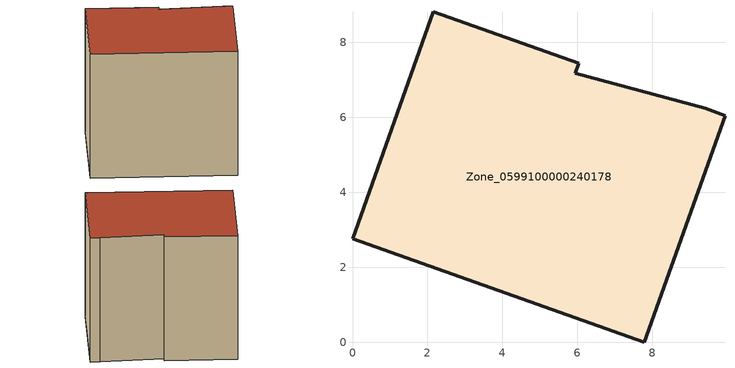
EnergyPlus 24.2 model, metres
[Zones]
Zone_0599100000240178
 floor ground (C_G): 2.16,8.82 6.04,7.44 5.95,7.18 9.41,6.24 9.94,6.05 7.79,0 0,2.76 z0.53
 wall outside (C_F): 7.79,0 9.94,6.05 9.41,6.24 5.95,7.18 6.04,7.44 2.16,8.82 0,2.76 7.79,0 z0.53:8.06
 roof outside (C_R): 6.04,7.44 2.16,8.82 0,2.76 7.79,0 9.94,6.05 9.41,6.24 5.95,7.18 z8.06
[BUILDING]
Pand.0599100000240178: North Axis=0; Terrain=City; Loads Convergence Tolerance Value=0.04; Temperature Convergence Tolerance Value=0.4; Solar Distribution=FullExterior; Maximum Number of Warmup Days=25; Minimum Number of Warmup Days=1
[Site:Location]
Rotterdam.The.Hague.AP_ZH_NLD Design_Conditions: Latitude=51.96; Longitude=4.45; Time Zone=1; Elevation=-4.5
[SITE:GROUNDTEMPERATURE:BUILDINGSURFACE]
18, 18, 18, 18, 18, 18, 18, 18, 18, 18, 18, 18
[MATERIAL] Thermal Absorptance=0.9; Solar Absorptance=0.7; Visible Absorptance=0.7
Name | Roughness | Thickness | Conductivity | Density | Specific Heat
G.TC.1965-1974 | MediumSmooth | 0.15 | 0.882353 | 540 | 1210
F.TC.1965-1974 | Rough | 0.3 | 0.697674 | 1920 | 840
R.TC.1965-1974 | MediumRough | 0.2 | 0.232558 | 1500 | 1000
[CONSTRUCTION]
C_G: G.TC.1965-1974
C_F: F.TC.1965-1974
C_R: R.TC.1965-1974
[ZONE]
Zone_0599100000240178: Type=1; Multiplier=1; Ceiling Height=Autocalculate; Volume=Autocalculate; Floor Area=autocalculate; Part of Total Floor Area=Yes
[ZONEINFILTRATION:DESIGNFLOWRATE]
Infil_Zone_0599100000240178: Zone or ZoneList or Space or SpaceList=Zone_0599100000240178; Schedule=AlwaysOn; Design Flow Rate Calculation Method=Flow/Area; Flow Rate per Floor Area=0.003; Constant Term Coefficient=1; Temperature Term Coefficient=0; Velocity Term Coefficient=0; Velocity Squared Term Coefficient=0
[HVACTEMPLATE:ZONE:IDEALLOADSAIRSYSTEM]
Zone_0599100000240178: Maximum Heating Supply Air Temperature=50; Minimum Cooling Supply Air Temperature=13; Maximum Heating Supply Air Humidity Ratio=0.0156; Minimum Cooling Supply Air Humidity Ratio=0.0077; Heating Limit=NoLimit; Cooling Limit=NoLimit; Dehumidification Control Type=ConstantSensibleHeatRatio; Cooling Sensible Heat Ratio=0.7; Dehumidification Setpoint=60; Humidification Control Type=None; Humidification Setpoint=30; Outdoor Air Method=None; Outdoor Air Flow Rate per Person=0.00944; Outdoor Air Flow Rate per Zone Floor Area=0; Outdoor Air Flow Rate per Zone=0; Demand Controlled Ventilation Type=None; Outdoor Air Economizer Type=NoEconomizer; Heat Recovery Type=None; Sensible Heat Recovery Effectiveness=0.7; Latent Heat Recovery Effectiveness=0.65
[ZONECONTROL:THERMOSTAT]
ThermostatControl_Zone_0599100000240178: Zone or ZoneList=Zone_0599100000240178; Control Type Schedule=DualSetpointControlType; Control 1=Thermostat_Zone_0599100000240178; Temperature Difference Between Cutout And Setpoint=0
[THERMOSTATSETPOINT:DUALSETPOINT]
Thermostat_Zone_0599100000240178: Heating Setpoint Temperature Schedule=HeatingSetpoint_Zone_0599100000240178; Cooling Setpoint Temperature Schedule=CoolingSetpoint_Zone_0599100000240178
[SCHEDULE:COMPACT]
HeatingSetpoint_Zone_0599100000240178: Through: 12/31, For: AllDays, Until: 24:00, 21
CoolingSetpoint_Zone_0599100000240178: Through: 12/31, For: AllDays, Until: 24:00, 24
DualSetpointControlType: Through: 12/31, For: AllDays, Until: 24:00, 4
AlwaysOn: Through: 12/31, For: AllDays, Until: 24:00, 1
